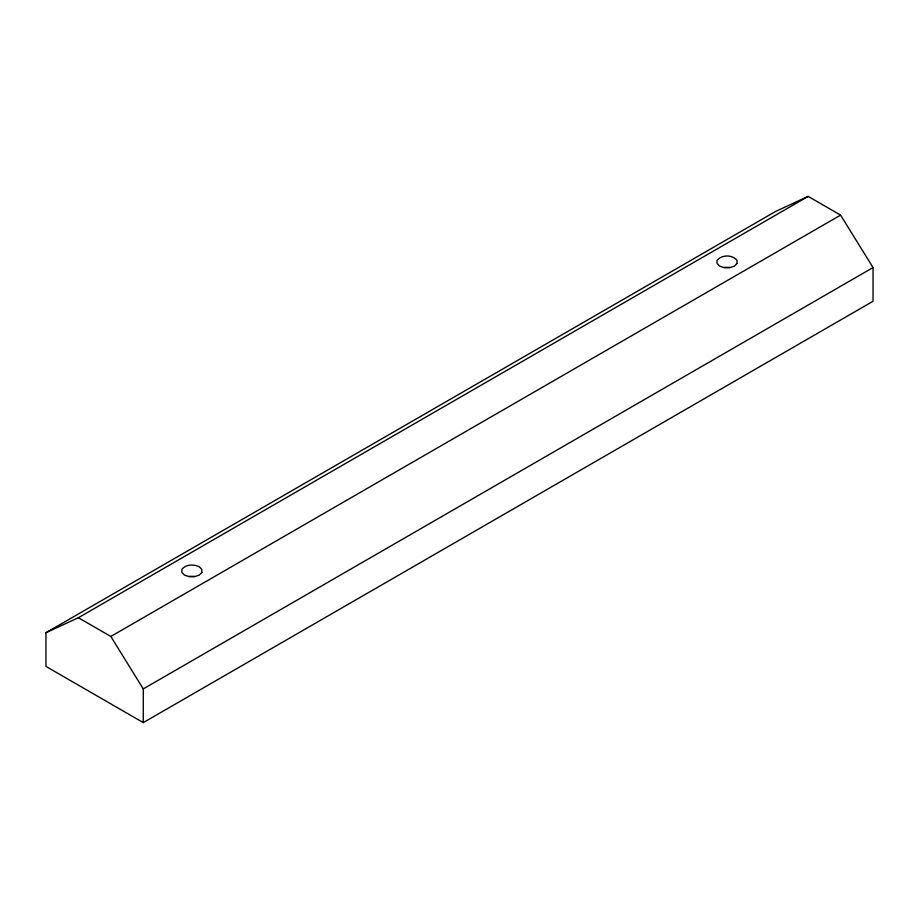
<?xml version="1.0" encoding="UTF-8"?>
<svg xmlns="http://www.w3.org/2000/svg" width="919" height="919" viewBox="0 0 919 919"><rect width="100%" height="100%" fill="white"/><g stroke="black" fill="none" stroke-linecap="round" stroke-linejoin="round"><path stroke-width="1.38" d="M45.95 632.709L775.728 211.381L808.157 196.39L840.586 215.115L873.05 267.567L873.05 301.271L143.272 722.61L45.95 666.413L45.95 632.709L78.379 617.729L808.157 196.39M78.379 617.729L110.808 636.453L840.586 215.115M143.272 722.61L143.272 688.905L873.05 267.567M724.356 267.406L729.732 267.383M189.188 576.374L194.529 576.374M110.808 636.453L143.272 688.905M201.858 572.48L199.182 575.145L194.564 576.684L189.188 576.661L184.57 575.122L181.893 572.457L181.893 569.366C185.925 564.186 193.622 564.174 199.182 566.678L201.812 569.366L201.858 572.48M737.027 263.5L734.35 266.165L729.697 267.728L724.356 267.682L719.692 266.165L717.061 263.477L717.027 260.41C721.76 254.563 732.282 254.471 737.027 260.364L737.027 263.5"/></g></svg>
